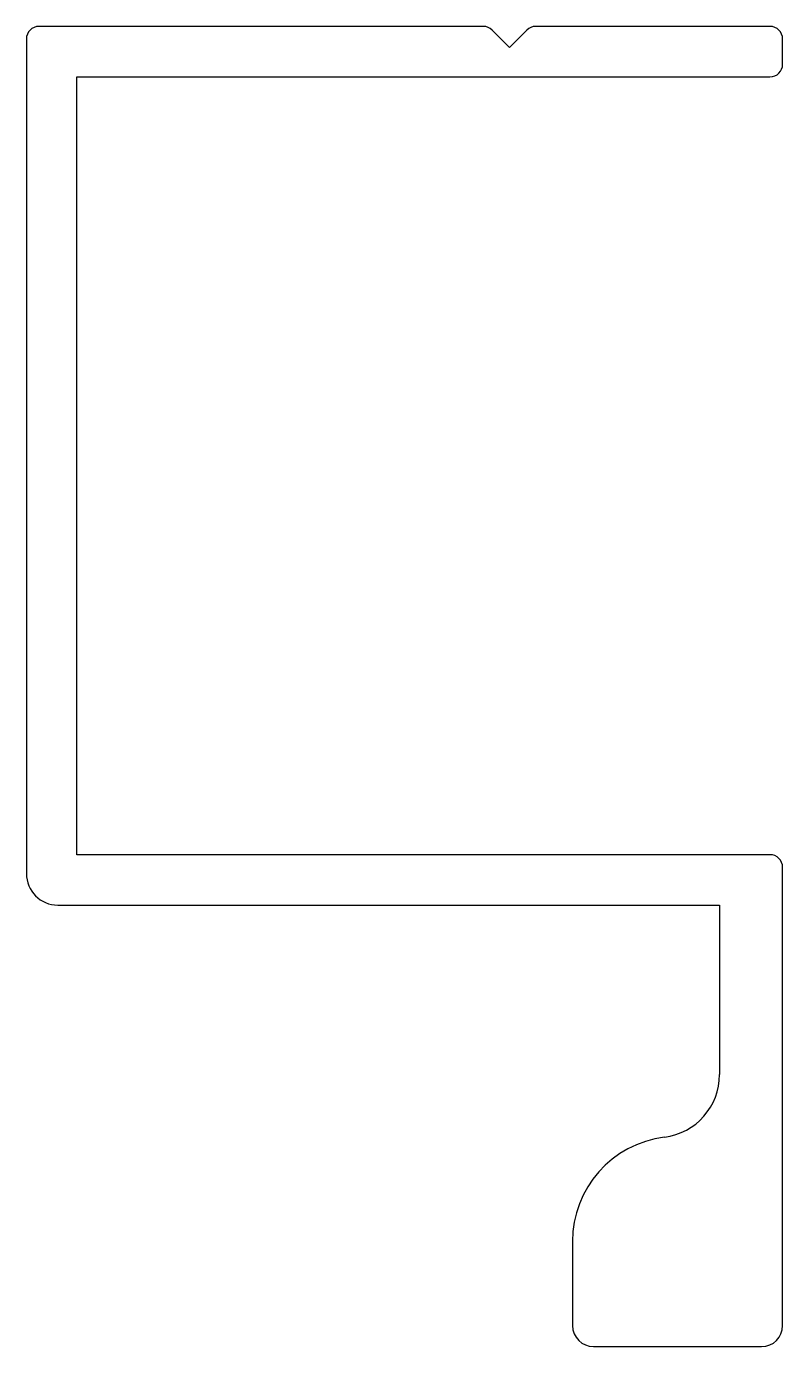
# Model space of a CAD drawing. Extents: x 1434.3 to 1452.3, y 1861.6 to 1893.
import ezdxf

# ---------------------------------------------------------------- set-up
doc = ezdxf.new("R2010")
doc.units = 0
doc.layers.get('0').update_dxf_attribs({"linetype": 'CONTINUOUS'})

msp = doc.modelspace()

# ---------------------------------------------------------------- linework, layer by layer
for p, q in [((1445.147, 1892.998), (1434.571, 1892.998)), ((1445.771, 1892.498), (1445.359, 1892.91)), ((1446.184, 1892.91), (1445.771, 1892.498)), ((1451.971, 1892.998), (1446.396, 1892.998)), ((1434.271, 1892.698), (1434.271, 1872.848)), ((1452.271, 1892.098), (1452.271, 1892.698)), ((1435.471, 1873.298), (1435.471, 1891.798)), ((1435.471, 1891.798), (1451.971, 1891.798)), ((1451.971, 1873.298), (1435.471, 1873.298)), ((1452.271, 1862.098), (1452.271, 1872.998)), ((1435.021, 1872.098), (1450.771, 1872.098)), ((1450.771, 1872.098), (1450.771, 1868.067)), ((1447.271, 1864.098), (1447.271, 1862.098)), ((1447.771, 1861.598), (1451.771, 1861.598))]:
    msp.add_line(p, q)
for centre, radius, start, end in [((1434.571, 1892.698), 0.3, 90, 180), ((1445.147, 1892.698), 0.3, 45, 90), ((1446.396, 1892.698), 0.3, 90, 135), ((1451.971, 1892.698), 0.3, 0, 90), ((1451.971, 1892.098), 0.3, 270, 0), ((1451.971, 1872.998), 0.3, 0, 90), ((1435.021, 1872.848), 0.75, 180, 270), ((1449.271, 1868.067), 1.5, 277.1808, 0), ((1449.771, 1864.098), 2.5, 97.1808, 180), ((1447.771, 1862.098), 0.5, 180, 270), ((1451.771, 1862.098), 0.5, 270, 0)]:
    msp.add_arc(centre, radius, start, end)

doc.saveas('drawing.dxf')
